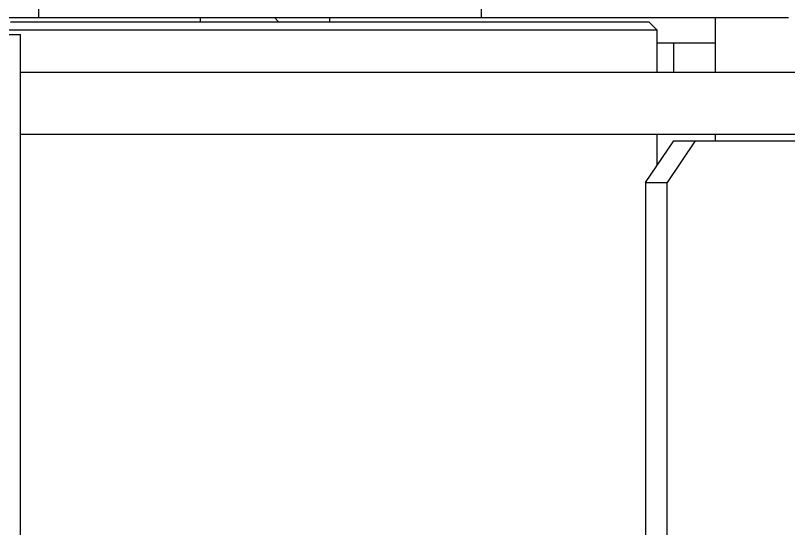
# Model space of a CAD drawing. Extents: x 1551 to 113148, y -1700 to 77018.
# Drawn here: x 14409.7 to 14595, y 23089.4 to 23212.3 of the extents above; entities that cross this region are included whole.
import ezdxf

# ---------------------------------------------------------------- set-up
doc = ezdxf.new("R2010")
doc.units = 0
doc.header["$LTSCALE"] = 500
doc.header["$MEASUREMENT"] = 0
doc.linetypes.add('CENTER', pattern=[3, 2.5, -0.25, 0, -0.25])
doc.layers.get('0').update_dxf_attribs({"linetype": 'CONTINUOUS'})

# ---------------------------------------------------------------- blocks, each defined once
blk = doc.blocks.new('platform_top')
at = {"linetype": 'Continuous'}
for p, q in [((-10317.92, 3088.68), (-10317.92, 2684.68)), ((-10472.88, 3053.18), (-10472.88, 2720.18)), ((-10467.73, 2720.18), (-10467.73, 3053.18)), ((-10479.66, 2710.18), (-10472.88, 2720.18)), ((-10467.73, 2720.18), (-10474.51, 2710.18)), ((-10467.73, 2720.18), (-10472.88, 2720.18)), ((-10470.5, 2716.09), (-10470.5, 2708.68)), ((-10474.51, 2710.18), (-10566.37, 2710.18)), ((-10484.5, 2710.18), (-10484.5, 2708.68)), ((-10641.22, 2708.68), (-10317.92, 2708.68)), ((-10317.92, 2693.68), (-10641.22, 2693.68)), ((-10484.5, 2693.68), (-10484.5, 2680.68)), ((-10474.5, 2693.68), (-10474.5, 2686.68)), ((-10470.5, 2693.68), (-10470.5, 2683.68)), ((-10470.5, 2686.68), (-10484.5, 2686.68)), ((-10470.5, 2683.68), (-10468.5, 2681.68)), ((-10470.5, 2683.68), (-10313.5, 2683.68)), ((-10310.25, 2684.68), (-10317.92, 2684.68)), ((-10315.5, 2681.68), (-10468.5, 2681.68)), ((-10392, 2680.68), (-10392, 2681.68)), ((-10378.91, 2680.68), (-10379.75, 2681.68)), ((-10361.02, 2680.68), (-10361.02, 2681.68)), ((-10502, 2680.68), (-9821.98, 2680.68)), ((-10428.45, 2680.68), (-10428.45, 2665.68)), ((-10322.28, 2680.68), (-10322.28, 2665.68))]:
    blk.add_line(p, q, dxfattribs=at)

msp = doc.modelspace()

# ---------------------------------------------------------------- block references
at = {"linetype": 'CENTER', "rotation": 180}
msp.add_blockref('platform_top', (4092.981, 25892.444), dxfattribs=at)

doc.saveas('drawing.dxf')
